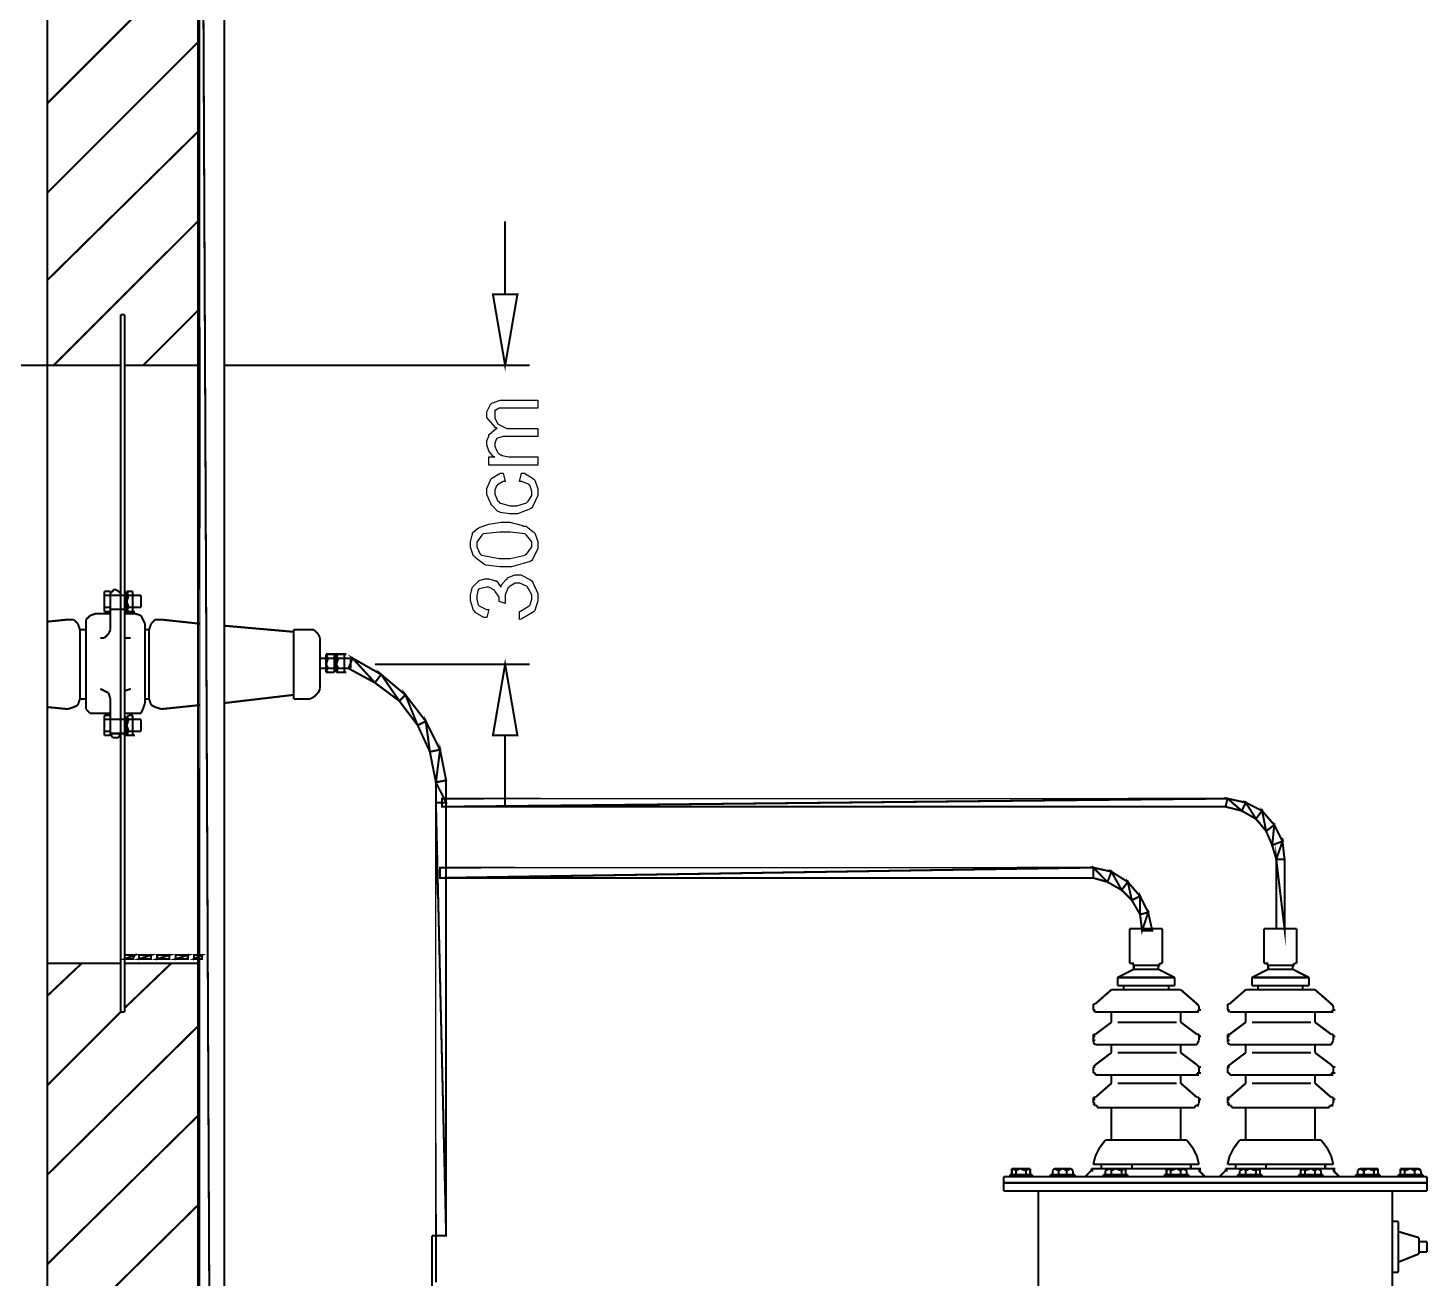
# Model space of a CAD drawing. Header units: metres. Extents: x -593 to 248, y 430 to 1024.
# Drawn here: x -242.23 to -213.05, y 638.51 to 664.57 of the extents above; entities that cross this region are included whole.
import ezdxf

# ---------------------------------------------------------------- set-up
doc = ezdxf.new("R2010")
doc.units = ezdxf.units.M
doc.header["$MEASUREMENT"] = 0
for name, color, linetype in [('C00-00-00-BLACK', 7, 'Continuous'), ('C00-7E-FF', 150, 'Continuous'), ('C00-FF-00', 3, 'Continuous'), ('CC6-C8-CA', 254, 'Continuous'), ('CFF-00-00', 1, 'Continuous'), ('CFF-7E-00', 30, 'Continuous')]:
    doc.layers.add(name, color=color, linetype=linetype)

msp = doc.modelspace()

# ---------------------------------------------------------------- linework, layer by layer
at = {"layer": 'C00-00-00-BLACK', "const_width": 0.0423}
for points in [[(-241.823, 681.355), (-241.823, 568.349)], [(-238.685, 681.355), (-238.685, 568.349)], [(-238.685, 568.942), (-238.643, 680.762)], [(-238.134, 680.762), (-238.134, 569.111)], [(-241.823, 663.001), (-238.685, 666.139)], [(-241.823, 661.135), (-238.685, 664.274)], [(-241.823, 659.314), (-238.685, 662.408)], [(-241.697, 657.534), (-238.685, 660.542)], [(-240.297, 644.054), (-240.297, 658.592)], [(-240.297, 658.592), (-240.213, 658.592)], [(-240.213, 658.592), (-240.213, 644.054)], [(-239.831, 657.534), (-238.685, 658.678)], [(-241.823, 657.534), (-277.111, 657.534)], [(-241.823, 657.534), (-240.297, 657.534)], [(-240.213, 657.534), (-238.685, 657.534)], [(-240.636, 652.828), (-240.636, 652.404)], [(-240.636, 652.828), (-240.636, 652.785)], [(-240.509, 652.828), (-240.636, 652.828)], [(-240.636, 652.785), (-240.636, 652.743)], [(-240.509, 652.023), (-240.509, 652.828)], [(-240.466, 652.828), (-240.509, 652.785)], [(-240.423, 652.87), (-240.466, 652.828)], [(-240.339, 652.828), (-240.423, 652.87)], [(-240.297, 652.785), (-240.339, 652.828)], [(-240.297, 652.785), (-240.297, 652.023)], [(-240.213, 652.785), (-240.17, 652.785)], [(-240.17, 652.404), (-240.17, 652.828)], [(-240.127, 652.828), (-240.17, 652.785)], [(-240.127, 652.828), (-240.17, 652.828)], [(-240.17, 652.785), (-240.127, 652.743)], [(-240.127, 652.828), (-240.043, 652.828)], [(-240.043, 652.404), (-240.043, 652.828)], [(-240.043, 652.785), (-240.043, 652.828)], [(-240.043, 652.743), (-240.043, 652.785)], [(-240.636, 652.743), (-240.509, 652.743)], [(-240.636, 652.743), (-240.636, 652.616)], [(-240.636, 652.616), (-240.636, 652.489)], [(-240.636, 652.489), (-240.509, 652.489)], [(-240.636, 652.489), (-240.636, 652.447)], [(-240.509, 652.743), (-240.213, 652.743)], [(-240.127, 652.743), (-240.17, 652.616)], [(-240.17, 652.616), (-240.127, 652.489)], [(-240.127, 652.489), (-240.17, 652.447)], [(-240.127, 652.743), (-240.043, 652.743)], [(-240.127, 652.489), (-240.043, 652.489)], [(-240.043, 652.743), (-239.874, 652.743)], [(-240.043, 652.616), (-240.043, 652.743)], [(-240.043, 652.489), (-240.043, 652.616)], [(-240.043, 652.489), (-239.874, 652.489)], [(-240.043, 652.447), (-240.043, 652.489)], [(-239.874, 652.743), (-239.874, 652.489)], [(-241.4, 652.236), (-241.823, 652.193)], [(-241.273, 652.236), (-241.4, 652.236)], [(-241.188, 652.15), (-241.273, 652.236)], [(-240.934, 652.32), (-241.019, 652.236)], [(-241.019, 652.236), (-241.019, 652.15)], [(-240.808, 652.362), (-240.934, 652.32)], [(-240.808, 652.362), (-240.509, 652.362)], [(-240.636, 652.447), (-240.636, 652.404)], [(-240.509, 652.404), (-240.636, 652.404)], [(-240.636, 652.404), (-240.593, 652.404)], [(-240.509, 652.447), (-240.213, 652.447)], [(-240.213, 652.404), (-240.17, 652.404)], [(-240.213, 652.362), (-240, 652.362)], [(-240.17, 652.447), (-240.127, 652.404)], [(-240.127, 652.404), (-240.17, 652.404)], [(-240.127, 652.404), (-240.043, 652.404)], [(-240.043, 652.404), (-240.043, 652.447)], [(-240.043, 652.404), (-240, 652.404)], [(-239.874, 652.32), (-240, 652.362)], [(-239.831, 652.236), (-239.874, 652.32)], [(-239.788, 652.15), (-239.831, 652.236)], [(-239.577, 652.236), (-239.661, 652.15)], [(-239.45, 652.236), (-239.577, 652.236)], [(-238.643, 652.15), (-239.45, 652.236)], [(-241.145, 652.023), (-241.188, 652.15)], [(-241.145, 652.023), (-241.145, 650.582)], [(-241.019, 652.023), (-241.145, 652.023)], [(-241.019, 652.15), (-241.019, 650.496)], [(-240.636, 651.854), (-240.55, 651.938)], [(-240.55, 651.938), (-240.509, 652.023)], [(-240.297, 650.582), (-240.297, 652.023)], [(-239.788, 652.15), (-239.788, 650.496)], [(-239.704, 652.023), (-239.788, 652.023)], [(-239.661, 652.15), (-239.704, 652.023)], [(-239.704, 652.023), (-239.704, 650.582)], [(-236.693, 651.981), (-238.134, 652.108)], [(-236.693, 652.023), (-236.693, 650.582)], [(-236.351, 652.023), (-236.693, 652.023)], [(-236.267, 652.023), (-236.351, 652.023)], [(-236.182, 651.938), (-236.267, 652.023)], [(-236.14, 651.854), (-236.182, 651.938)], [(-240.722, 651.854), (-240.636, 651.854)], [(-240.213, 651.854), (-240.084, 651.854)], [(-236.14, 651.854), (-236.14, 650.793)], [(-236.013, 651.431), (-236.14, 651.431)], [(-236.013, 651.135), (-236.013, 651.515)], [(-235.971, 651.515), (-236.013, 651.474)], [(-235.971, 651.515), (-236.013, 651.515)], [(-236.013, 651.474), (-235.971, 651.431)], [(-235.971, 651.431), (-236.013, 651.304)], [(-236.013, 651.304), (-235.971, 651.219)], [(-235.971, 651.515), (-235.844, 651.515)], [(-235.971, 651.431), (-235.844, 651.431)], [(-235.844, 651.431), (-235.971, 651.431)], [(-235.844, 651.135), (-235.844, 651.515)], [(-235.844, 651.474), (-235.844, 651.515)], [(-235.844, 651.515), (-235.801, 651.515)], [(-235.844, 651.431), (-235.844, 651.474)], [(-235.844, 651.304), (-235.844, 651.431)], [(-235.801, 651.431), (-235.844, 651.431)], [(-235.801, 651.431), (-235.844, 651.431)], [(-235.844, 651.219), (-235.844, 651.304)], [(-235.801, 651.135), (-235.801, 651.515)], [(-235.759, 651.515), (-235.801, 651.474)], [(-235.759, 651.515), (-235.801, 651.515)], [(-235.801, 651.474), (-235.759, 651.431)], [(-235.759, 651.431), (-235.801, 651.304)], [(-235.801, 651.304), (-235.759, 651.219)], [(-235.759, 651.515), (-235.632, 651.515)], [(-235.632, 651.431), (-235.759, 651.431)], [(-235.632, 651.431), (-235.759, 651.431)], [(-235.632, 651.135), (-235.632, 651.515)], [(-235.632, 651.474), (-235.632, 651.515)], [(-235.632, 651.515), (-235.589, 651.515)], [(-235.632, 651.431), (-235.632, 651.474)], [(-235.505, 651.431), (-235.632, 651.431)], [(-235.632, 651.304), (-235.632, 651.431)], [(-235.632, 651.219), (-235.632, 651.304)], [(-235.505, 651.431), (-235.505, 651.219)], [(-236.013, 651.219), (-236.14, 651.219)], [(-235.971, 651.219), (-236.013, 651.177)], [(-236.013, 651.177), (-235.971, 651.135)], [(-235.971, 651.135), (-236.013, 651.135)], [(-235.844, 651.219), (-235.971, 651.219)], [(-235.844, 651.219), (-235.971, 651.219)], [(-235.971, 651.135), (-235.844, 651.135)], [(-235.844, 651.177), (-235.844, 651.219)], [(-235.801, 651.219), (-235.844, 651.219)], [(-235.844, 651.219), (-235.801, 651.219)], [(-235.844, 651.135), (-235.844, 651.177)], [(-235.759, 651.219), (-235.801, 651.177)], [(-235.801, 651.177), (-235.759, 651.135)], [(-235.759, 651.135), (-235.801, 651.135)], [(-235.632, 651.219), (-235.759, 651.219)], [(-235.632, 651.219), (-235.759, 651.219)], [(-235.759, 651.135), (-235.632, 651.135)], [(-235.632, 651.177), (-235.632, 651.219)], [(-235.505, 651.219), (-235.632, 651.219)], [(-235.632, 651.135), (-235.632, 651.177)], [(-235.632, 651.135), (-235.589, 651.135)], [(-240.636, 650.75), (-240.722, 650.793)], [(-240.55, 650.709), (-240.636, 650.75)], [(-240.509, 650.582), (-240.55, 650.709)], [(-240.084, 650.793), (-240.213, 650.75)], [(-236.267, 650.623), (-236.182, 650.709)], [(-236.182, 650.709), (-236.14, 650.793)], [(-241.273, 650.412), (-241.188, 650.454)], [(-241.188, 650.454), (-241.145, 650.582)], [(-241.019, 650.582), (-241.145, 650.582)], [(-241.019, 650.496), (-241.019, 650.37)], [(-240.509, 650.582), (-240.509, 649.82)], [(-240.297, 650.582), (-240.297, 649.861)], [(-239.831, 650.37), (-239.788, 650.496)], [(-239.704, 650.582), (-239.788, 650.582)], [(-239.704, 650.582), (-239.661, 650.454)], [(-239.661, 650.454), (-239.577, 650.412)], [(-238.643, 650.454), (-239.45, 650.37)], [(-238.685, 650.454), (-238.685, 568.349)], [(-236.693, 650.666), (-238.134, 650.496)], [(-236.693, 650.582), (-236.351, 650.582)], [(-236.351, 650.582), (-236.267, 650.623)], [(-241.823, 650.412), (-241.4, 650.37)], [(-241.4, 650.37), (-241.273, 650.412)], [(-241.019, 650.37), (-240.934, 650.284)], [(-240.934, 650.284), (-240.808, 650.284)], [(-240.808, 650.284), (-240.509, 650.284)], [(-240.509, 650.243), (-240.636, 650.243)], [(-240.636, 650.243), (-240.636, 650.2)], [(-240.636, 650.243), (-240.636, 650.2)], [(-240.636, 650.2), (-240.636, 650.157)], [(-240.636, 650.2), (-240.636, 649.82)], [(-240.636, 650.157), (-240.509, 650.157)], [(-240.636, 650.157), (-240.636, 650.031)], [(-240.509, 650.157), (-240.213, 650.157)], [(-240.213, 650.284), (-240, 650.284)], [(-240.213, 650.2), (-240.17, 650.2)], [(-240.127, 650.243), (-240.17, 650.2)], [(-240.127, 650.243), (-240.17, 650.2)], [(-240.17, 650.2), (-240.127, 650.157)], [(-240.17, 649.82), (-240.17, 650.2)], [(-240.127, 650.157), (-240.17, 650.031)], [(-240.043, 650.243), (-240.127, 650.243)], [(-240.127, 650.157), (-240.043, 650.157)], [(-240.043, 650.2), (-240.043, 650.243)], [(-240.043, 650.243), (-240.043, 650.2)], [(-240.043, 650.157), (-240.043, 650.2)], [(-240.043, 649.82), (-240.043, 650.2)], [(-240.043, 650.157), (-239.874, 650.157)], [(-240.043, 650.031), (-240.043, 650.157)], [(-240, 650.284), (-239.874, 650.284)], [(-239.874, 650.284), (-239.831, 650.37)], [(-239.874, 650.157), (-239.874, 649.904)], [(-239.577, 650.412), (-239.45, 650.37)], [(-240.636, 650.031), (-240.636, 649.904)], [(-240.636, 649.904), (-240.509, 649.904)], [(-240.636, 649.904), (-240.636, 649.861)], [(-240.636, 649.861), (-240.636, 649.82)], [(-240.213, 649.861), (-240.509, 649.861)], [(-240.509, 649.861), (-240.466, 649.777)], [(-240.339, 649.777), (-240.297, 649.861)], [(-240.17, 650.031), (-240.127, 649.904)], [(-240.127, 649.904), (-240.17, 649.861)], [(-240.17, 649.861), (-240.127, 649.82)], [(-240.127, 649.904), (-240.043, 649.904)], [(-240.043, 649.904), (-240.043, 650.031)], [(-240.043, 649.904), (-239.874, 649.904)], [(-240.043, 649.861), (-240.043, 649.904)], [(-240.043, 649.82), (-240.043, 649.861)], [(-240.509, 649.82), (-240.636, 649.82)], [(-240.636, 649.82), (-240.593, 649.82)], [(-240.466, 649.777), (-240.423, 649.777)], [(-240.423, 649.777), (-240.339, 649.777)], [(-240.213, 649.82), (-240.17, 649.82)], [(-240.127, 649.82), (-240.17, 649.82)], [(-240.043, 649.82), (-240.127, 649.82)], [(-240.043, 649.82), (-240, 649.82)], [(-219.262, 645.792), (-219.219, 645.792)], [(-219.262, 645.75), (-219.262, 645.792)], [(-219.262, 645.75), (-219.262, 645.115)], [(-219.219, 645.792), (-219.178, 645.792)], [(-219.219, 645.792), (-219.178, 645.792)], [(-218.667, 645.792), (-219.178, 645.792)], [(-218.624, 645.792), (-218.667, 645.792)], [(-218.583, 645.792), (-218.624, 645.792)], [(-218.624, 645.792), (-218.583, 645.792)], [(-218.583, 645.75), (-218.583, 645.792)], [(-218.583, 645.75), (-218.583, 645.115)], [(-216.463, 645.75), (-216.463, 645.792)], [(-216.463, 645.792), (-216.421, 645.792)], [(-216.463, 645.75), (-216.463, 645.115)], [(-216.421, 645.792), (-216.378, 645.792)], [(-216.421, 645.792), (-216.378, 645.792)], [(-215.868, 645.792), (-216.378, 645.792)], [(-215.825, 645.792), (-215.868, 645.792)], [(-215.783, 645.792), (-215.825, 645.792)], [(-215.825, 645.792), (-215.783, 645.792)], [(-215.783, 645.75), (-215.783, 645.792)], [(-215.783, 645.75), (-215.783, 645.115)], [(-241.823, 644.393), (-241.104, 645.072)], [(-241.823, 645.072), (-240.297, 645.072)], [(-240.213, 644.138), (-239.238, 645.072)], [(-240.213, 645.072), (-238.685, 645.072)], [(-219.178, 644.946), (-219.516, 644.774)], [(-219.262, 645.072), (-219.262, 645.115)], [(-219.219, 645.072), (-219.262, 645.072)], [(-219.178, 645.03), (-219.219, 645.072)], [(-219.219, 645.072), (-219.178, 645.072)], [(-219.219, 645.072), (-219.178, 645.072)], [(-219.178, 645.03), (-219.135, 645.03)], [(-219.178, 645.03), (-219.178, 644.946)], [(-218.667, 645.03), (-219.178, 645.03)], [(-218.667, 644.946), (-219.178, 644.946)], [(-218.667, 645.03), (-218.624, 645.072)], [(-218.667, 644.946), (-218.667, 645.03)], [(-218.667, 645.03), (-218.624, 645.03)], [(-218.328, 644.774), (-218.667, 644.946)], [(-218.624, 645.072), (-218.583, 645.072)], [(-218.624, 645.072), (-218.583, 645.072)], [(-218.583, 645.072), (-218.583, 645.115)], [(-216.378, 644.946), (-216.717, 644.774)], [(-216.463, 645.072), (-216.463, 645.115)], [(-216.421, 645.072), (-216.463, 645.072)], [(-216.378, 645.03), (-216.421, 645.072)], [(-216.421, 645.072), (-216.378, 645.072)], [(-216.421, 645.072), (-216.378, 645.072)], [(-216.378, 645.03), (-216.337, 645.03)], [(-216.378, 645.03), (-216.378, 644.946)], [(-215.868, 645.03), (-216.378, 645.03)], [(-215.868, 644.946), (-216.378, 644.946)], [(-215.868, 645.03), (-215.825, 645.072)], [(-215.868, 644.946), (-215.868, 645.03)], [(-215.868, 645.03), (-215.825, 645.03)], [(-215.529, 644.774), (-215.868, 644.946)], [(-215.825, 645.072), (-215.783, 645.072)], [(-215.825, 645.072), (-215.783, 645.072)], [(-215.783, 645.072), (-215.783, 645.115)], [(-219.516, 644.774), (-219.516, 644.604)], [(-219.516, 644.774), (-218.328, 644.774)], [(-219.516, 644.604), (-218.328, 644.604)], [(-219.389, 644.604), (-219.389, 644.52)], [(-218.455, 644.604), (-218.413, 644.604)], [(-218.455, 644.52), (-218.455, 644.604)], [(-218.328, 644.604), (-218.328, 644.774)], [(-216.717, 644.774), (-216.717, 644.604)], [(-216.717, 644.774), (-215.529, 644.774)], [(-216.717, 644.604), (-215.529, 644.604)], [(-216.59, 644.604), (-216.59, 644.52)], [(-215.656, 644.604), (-215.613, 644.604)], [(-215.656, 644.52), (-215.656, 644.604)], [(-215.529, 644.604), (-215.529, 644.774)], [(-219.981, 644.224), (-219.644, 644.52)], [(-218.201, 644.52), (-219.644, 644.52)], [(-217.862, 644.224), (-218.201, 644.52)], [(-217.183, 644.224), (-216.844, 644.52)], [(-215.402, 644.52), (-216.844, 644.52)], [(-215.063, 644.224), (-215.402, 644.52)], [(-241.823, 642.527), (-240.297, 644.054)], [(-240.213, 644.054), (-240.297, 644.054)], [(-220.024, 644.224), (-219.981, 644.224)], [(-220.024, 644.181), (-220.024, 644.224)], [(-220.024, 644.138), (-220.024, 644.181)], [(-220.024, 644.097), (-220.024, 644.138)], [(-219.981, 644.054), (-220.024, 644.097)], [(-220.024, 644.097), (-219.981, 644.097)], [(-219.94, 644.054), (-219.981, 644.054)], [(-219.981, 644.054), (-219.94, 644.054)], [(-217.905, 644.054), (-219.94, 644.054)], [(-219.644, 643.842), (-219.644, 644.054)], [(-218.201, 643.842), (-218.201, 644.054)], [(-217.862, 644.054), (-217.905, 644.054)], [(-217.862, 644.224), (-217.821, 644.181)], [(-217.821, 644.097), (-217.862, 644.054)], [(-217.862, 644.054), (-217.821, 644.054)], [(-217.821, 644.181), (-217.821, 644.097)], [(-217.821, 644.097), (-217.778, 644.097)], [(-217.225, 644.224), (-217.183, 644.224)], [(-217.225, 644.181), (-217.225, 644.224)], [(-217.225, 644.138), (-217.225, 644.181)], [(-217.225, 644.097), (-217.225, 644.138)], [(-217.183, 644.054), (-217.225, 644.097)], [(-217.225, 644.097), (-217.183, 644.097)], [(-217.14, 644.054), (-217.183, 644.054)], [(-217.183, 644.054), (-217.14, 644.054)], [(-215.106, 644.054), (-217.14, 644.054)], [(-216.844, 643.842), (-216.844, 644.054)], [(-215.402, 643.842), (-215.402, 644.054)], [(-215.063, 644.054), (-215.106, 644.054)], [(-215.063, 644.224), (-215.02, 644.181)], [(-215.02, 644.097), (-215.063, 644.054)], [(-215.063, 644.054), (-215.02, 644.054)], [(-215.02, 644.181), (-215.02, 644.097)], [(-215.02, 644.097), (-214.979, 644.097)], [(-241.823, 640.661), (-238.685, 643.758)], [(-219.981, 643.588), (-219.644, 643.842)], [(-218.286, 643.842), (-219.516, 643.842)], [(-217.862, 643.588), (-218.201, 643.842)], [(-217.183, 643.588), (-216.844, 643.842)], [(-215.486, 643.842), (-216.717, 643.842)], [(-215.063, 643.588), (-215.402, 643.842)], [(-220.024, 643.546), (-220.024, 643.588)], [(-220.024, 643.588), (-219.981, 643.588)], [(-220.024, 643.546), (-219.981, 643.546)], [(-220.024, 643.462), (-220.024, 643.546)], [(-220.024, 643.462), (-219.981, 643.462)], [(-220.024, 643.419), (-220.024, 643.462)], [(-219.981, 643.376), (-220.024, 643.419)], [(-217.862, 643.588), (-217.821, 643.588)], [(-217.821, 643.462), (-217.862, 643.376)], [(-217.821, 643.588), (-217.821, 643.546)], [(-217.821, 643.546), (-217.778, 643.546)], [(-217.821, 643.546), (-217.821, 643.462)], [(-217.225, 643.546), (-217.225, 643.588)], [(-217.225, 643.588), (-217.183, 643.588)], [(-217.225, 643.546), (-217.183, 643.546)], [(-217.225, 643.462), (-217.225, 643.546)], [(-217.225, 643.419), (-217.225, 643.462)], [(-217.225, 643.462), (-217.183, 643.462)], [(-217.183, 643.376), (-217.225, 643.419)], [(-215.063, 643.588), (-215.02, 643.588)], [(-215.02, 643.462), (-215.063, 643.376)], [(-215.02, 643.588), (-215.02, 643.546)], [(-215.02, 643.546), (-214.979, 643.546)], [(-215.02, 643.546), (-215.02, 643.462)], [(-219.94, 643.376), (-219.981, 643.376)], [(-219.981, 642.953), (-219.644, 643.207)], [(-217.862, 643.376), (-219.94, 643.376)], [(-219.644, 643.207), (-219.644, 643.376)], [(-218.286, 643.207), (-219.516, 643.207)], [(-218.201, 643.207), (-218.201, 643.376)], [(-217.862, 642.953), (-218.201, 643.207)], [(-217.14, 643.376), (-217.183, 643.376)], [(-217.183, 642.953), (-216.844, 643.207)], [(-215.063, 643.376), (-217.14, 643.376)], [(-216.844, 643.207), (-216.844, 643.376)], [(-215.486, 643.207), (-216.717, 643.207)], [(-215.402, 643.207), (-215.402, 643.376)], [(-215.063, 642.953), (-215.402, 643.207)], [(-220.024, 642.91), (-219.981, 642.953)], [(-220.024, 642.866), (-220.024, 642.91)], [(-220.024, 642.91), (-219.981, 642.91)], [(-220.024, 642.823), (-220.024, 642.866)], [(-217.862, 642.953), (-217.821, 642.91)], [(-217.821, 642.91), (-217.821, 642.866)], [(-217.821, 642.91), (-217.778, 642.91)], [(-217.821, 642.866), (-217.821, 642.781)], [(-217.225, 642.91), (-217.183, 642.953)], [(-217.225, 642.866), (-217.225, 642.91)], [(-217.225, 642.91), (-217.183, 642.91)], [(-217.225, 642.823), (-217.225, 642.866)], [(-215.063, 642.953), (-215.02, 642.91)], [(-215.02, 642.91), (-214.979, 642.91)], [(-215.02, 642.91), (-215.02, 642.866)], [(-215.02, 642.866), (-215.02, 642.781)], [(-220.024, 642.781), (-220.024, 642.823)], [(-220.024, 642.781), (-219.981, 642.781)], [(-219.981, 642.781), (-220.024, 642.781)], [(-219.981, 642.74), (-219.981, 642.781)], [(-219.981, 642.74), (-219.94, 642.74)], [(-219.94, 642.74), (-219.981, 642.74)], [(-219.981, 642.274), (-219.644, 642.57)], [(-217.905, 642.74), (-219.94, 642.74)], [(-219.94, 642.74), (-219.898, 642.74)], [(-219.644, 642.57), (-219.644, 642.74)], [(-218.286, 642.57), (-219.516, 642.57)], [(-218.201, 642.57), (-218.201, 642.74)], [(-217.862, 642.274), (-218.201, 642.57)], [(-217.905, 642.74), (-217.862, 642.74)], [(-217.862, 642.74), (-217.905, 642.74)], [(-217.862, 642.781), (-217.862, 642.74)], [(-217.821, 642.781), (-217.862, 642.781)], [(-217.862, 642.74), (-217.821, 642.74)], [(-217.821, 642.781), (-217.778, 642.781)], [(-217.225, 642.781), (-217.225, 642.823)], [(-217.225, 642.781), (-217.183, 642.781)], [(-217.183, 642.781), (-217.225, 642.781)], [(-217.183, 642.74), (-217.183, 642.781)], [(-217.14, 642.74), (-217.183, 642.74)], [(-217.183, 642.74), (-217.14, 642.74)], [(-217.183, 642.274), (-216.844, 642.57)], [(-215.106, 642.74), (-217.14, 642.74)], [(-217.14, 642.74), (-217.097, 642.74)], [(-216.844, 642.57), (-216.844, 642.74)], [(-215.486, 642.57), (-216.717, 642.57)], [(-215.402, 642.57), (-215.402, 642.74)], [(-215.063, 642.274), (-215.402, 642.57)], [(-215.106, 642.74), (-215.063, 642.74)], [(-215.063, 642.74), (-215.106, 642.74)], [(-215.02, 642.781), (-215.063, 642.781)], [(-215.063, 642.781), (-215.063, 642.74)], [(-215.063, 642.74), (-215.02, 642.74)], [(-215.02, 642.781), (-214.979, 642.781)], [(-220.024, 642.274), (-219.981, 642.274)], [(-220.024, 642.231), (-220.024, 642.274)], [(-217.862, 642.274), (-217.821, 642.274)], [(-217.821, 642.274), (-217.821, 642.231)], [(-217.225, 642.231), (-217.225, 642.274)], [(-217.225, 642.274), (-217.183, 642.274)], [(-215.063, 642.274), (-215.02, 642.274)], [(-215.02, 642.274), (-215.02, 642.231)], [(-220.024, 642.231), (-219.981, 642.231)], [(-220.024, 642.188), (-220.024, 642.231)], [(-220.024, 642.147), (-220.024, 642.188)], [(-219.981, 642.104), (-220.024, 642.147)], [(-220.024, 642.147), (-219.981, 642.147)], [(-219.981, 642.104), (-219.94, 642.104)], [(-219.94, 642.104), (-219.981, 642.104)], [(-219.94, 642.061), (-219.94, 642.104)], [(-217.905, 642.061), (-219.94, 642.061)], [(-219.644, 641.385), (-219.644, 642.061)], [(-218.201, 641.385), (-218.201, 642.061)], [(-217.862, 642.104), (-217.905, 642.104)], [(-217.905, 642.104), (-217.905, 642.061)], [(-217.821, 642.147), (-217.862, 642.104)], [(-217.862, 642.104), (-217.821, 642.104)], [(-217.821, 642.231), (-217.821, 642.147)], [(-217.821, 642.231), (-217.778, 642.231)], [(-217.225, 642.231), (-217.183, 642.231)], [(-217.225, 642.188), (-217.225, 642.231)], [(-217.225, 642.147), (-217.225, 642.188)], [(-217.183, 642.104), (-217.225, 642.147)], [(-217.225, 642.147), (-217.183, 642.147)], [(-217.14, 642.104), (-217.183, 642.104)], [(-217.183, 642.104), (-217.14, 642.104)], [(-217.14, 642.061), (-217.14, 642.104)], [(-215.106, 642.061), (-217.14, 642.061)], [(-216.844, 641.385), (-216.844, 642.061)], [(-215.402, 641.385), (-215.402, 642.061)], [(-215.063, 642.104), (-215.106, 642.104)], [(-215.106, 642.104), (-215.106, 642.061)], [(-215.02, 642.147), (-215.063, 642.104)], [(-215.063, 642.104), (-215.02, 642.104)], [(-215.02, 642.231), (-214.979, 642.231)], [(-215.02, 642.231), (-215.02, 642.147)], [(-241.823, 638.797), (-238.685, 641.892)], [(-219.771, 641.385), (-219.898, 641.216)], [(-218.074, 641.385), (-219.771, 641.385)], [(-218.074, 641.385), (-217.947, 641.216)], [(-216.971, 641.385), (-217.097, 641.216)], [(-215.275, 641.385), (-216.971, 641.385)], [(-215.275, 641.385), (-215.147, 641.216)], [(-219.898, 641.216), (-219.981, 641.046)], [(-217.947, 641.216), (-217.862, 641.046)], [(-217.097, 641.216), (-217.183, 641.046)], [(-215.147, 641.216), (-215.063, 641.046)], [(-221.678, 640.79), (-221.721, 640.747)], [(-221.339, 640.79), (-221.721, 640.79)], [(-221.721, 640.747), (-221.721, 640.79)], [(-221.635, 640.747), (-221.678, 640.79)], [(-221.551, 640.79), (-221.635, 640.747)], [(-221.424, 640.747), (-221.551, 640.79)], [(-221.382, 640.79), (-221.424, 640.747)], [(-221.339, 640.747), (-221.382, 640.79)], [(-221.339, 640.79), (-221.339, 640.747)], [(-220.873, 640.747), (-220.832, 640.79)], [(-220.832, 640.79), (-220.873, 640.747)], [(-220.746, 640.747), (-220.832, 640.79)], [(-220.49, 640.79), (-220.832, 640.79)], [(-220.662, 640.79), (-220.746, 640.747)], [(-220.577, 640.747), (-220.662, 640.79)], [(-220.49, 640.79), (-220.577, 640.747)], [(-220.577, 640.79), (-220.535, 640.79)], [(-220.447, 640.747), (-220.49, 640.79)], [(-220.447, 640.747), (-220.49, 640.79)], [(-220.067, 640.79), (-220.024, 640.79)], [(-220.067, 640.747), (-220.067, 640.79)], [(-219.981, 641.046), (-220.024, 640.876)], [(-220.024, 640.876), (-217.821, 640.876)], [(-220.024, 640.79), (-217.821, 640.79)], [(-220.024, 640.79), (-219.981, 640.79)], [(-219.855, 640.79), (-219.855, 640.876)], [(-219.855, 640.876), (-219.855, 640.79)], [(-219.771, 640.747), (-219.728, 640.79)], [(-219.685, 640.79), (-219.771, 640.747)], [(-219.728, 640.79), (-219.346, 640.79)], [(-219.644, 640.747), (-219.685, 640.79)], [(-219.558, 640.79), (-219.644, 640.747)], [(-219.432, 640.747), (-219.558, 640.79)], [(-219.389, 640.79), (-219.432, 640.747)], [(-219.346, 640.747), (-219.389, 640.79)], [(-219.346, 640.79), (-219.346, 640.747)], [(-219.219, 640.79), (-219.219, 640.876)], [(-219.219, 640.876), (-219.219, 640.79)], [(-218.455, 640.79), (-218.497, 640.747)], [(-218.497, 640.747), (-218.497, 640.79)], [(-218.497, 640.79), (-218.117, 640.79)], [(-218.413, 640.747), (-218.455, 640.79)], [(-218.286, 640.79), (-218.413, 640.747)], [(-218.201, 640.747), (-218.286, 640.79)], [(-218.158, 640.79), (-218.201, 640.747)], [(-218.074, 640.747), (-218.158, 640.79)], [(-218.074, 640.747), (-218.117, 640.79)], [(-217.99, 640.876), (-217.99, 640.79)], [(-217.99, 640.79), (-217.99, 640.876)], [(-217.862, 641.046), (-217.821, 640.876)], [(-217.821, 640.79), (-217.862, 640.79)], [(-217.821, 640.747), (-217.821, 640.79)], [(-217.821, 640.79), (-217.778, 640.79)], [(-217.267, 640.747), (-217.267, 640.79)], [(-217.267, 640.79), (-217.225, 640.79)], [(-217.183, 641.046), (-217.225, 640.876)], [(-217.225, 640.876), (-215.02, 640.876)], [(-217.225, 640.79), (-215.02, 640.79)], [(-217.225, 640.79), (-217.183, 640.79)], [(-217.056, 640.876), (-217.056, 640.79)], [(-217.056, 640.79), (-217.056, 640.876)], [(-216.886, 640.79), (-216.971, 640.747)], [(-216.971, 640.747), (-216.929, 640.79)], [(-216.929, 640.79), (-216.548, 640.79)], [(-216.844, 640.747), (-216.886, 640.79)], [(-216.76, 640.79), (-216.844, 640.747)], [(-216.633, 640.747), (-216.76, 640.79)], [(-216.59, 640.79), (-216.633, 640.747)], [(-216.548, 640.747), (-216.59, 640.79)], [(-216.548, 640.79), (-216.548, 640.747)], [(-216.421, 640.876), (-216.421, 640.79)], [(-216.421, 640.79), (-216.421, 640.876)], [(-215.698, 640.747), (-215.698, 640.79)], [(-215.656, 640.79), (-215.698, 640.747)], [(-215.698, 640.79), (-215.317, 640.79)], [(-215.613, 640.747), (-215.656, 640.79)], [(-215.486, 640.79), (-215.613, 640.747)], [(-215.402, 640.747), (-215.486, 640.79)], [(-215.359, 640.79), (-215.402, 640.747)], [(-215.275, 640.747), (-215.359, 640.79)], [(-215.275, 640.747), (-215.317, 640.79)], [(-215.19, 640.876), (-215.19, 640.79)], [(-215.19, 640.79), (-215.19, 640.876)], [(-215.063, 641.046), (-215.02, 640.876)], [(-215.02, 640.79), (-215.063, 640.79)], [(-215.02, 640.747), (-215.02, 640.79)], [(-215.02, 640.79), (-214.979, 640.79)], [(-214.468, 640.79), (-214.511, 640.747)], [(-214.468, 640.79), (-214.511, 640.747)], [(-214.384, 640.747), (-214.468, 640.79)], [(-214.088, 640.79), (-214.468, 640.79)], [(-214.384, 640.79), (-214.341, 640.79)], [(-214.299, 640.79), (-214.384, 640.747)], [(-214.172, 640.747), (-214.299, 640.79)], [(-214.129, 640.79), (-214.172, 640.747)], [(-214.088, 640.747), (-214.129, 640.79)], [(-214.088, 640.747), (-214.088, 640.79)], [(-213.579, 640.79), (-213.622, 640.747)], [(-213.622, 640.79), (-213.237, 640.79)], [(-213.622, 640.747), (-213.622, 640.79)], [(-213.536, 640.747), (-213.579, 640.79)], [(-213.41, 640.79), (-213.536, 640.747)], [(-213.326, 640.747), (-213.41, 640.79)], [(-213.28, 640.79), (-213.326, 640.747)], [(-213.195, 640.747), (-213.28, 640.79)], [(-213.195, 640.747), (-213.237, 640.79)], [(-221.89, 640.324), (-221.89, 640.62)], [(-221.89, 640.62), (-213.068, 640.62)], [(-221.762, 640.661), (-221.762, 640.62)], [(-221.297, 640.661), (-221.762, 640.661)], [(-221.721, 640.747), (-221.721, 640.661)], [(-221.635, 640.747), (-221.635, 640.661)], [(-221.424, 640.747), (-221.424, 640.661)], [(-221.339, 640.747), (-221.339, 640.661)], [(-221.297, 640.661), (-221.297, 640.62)], [(-220.404, 640.661), (-220.916, 640.661)], [(-220.916, 640.661), (-220.916, 640.62)], [(-220.873, 640.747), (-220.873, 640.661)], [(-220.746, 640.747), (-220.746, 640.661)], [(-220.577, 640.747), (-220.577, 640.661)], [(-220.447, 640.747), (-220.447, 640.661)], [(-220.404, 640.661), (-220.404, 640.62)], [(-220.194, 640.62), (-220.237, 640.62)], [(-220.194, 640.62), (-220.067, 640.747)], [(-220.067, 640.747), (-220.024, 640.747)], [(-219.812, 640.661), (-219.812, 640.62)], [(-219.812, 640.661), (-219.305, 640.661)], [(-219.771, 640.747), (-219.771, 640.661)], [(-219.644, 640.747), (-219.644, 640.661)], [(-219.432, 640.747), (-219.432, 640.661)], [(-219.346, 640.747), (-219.346, 640.661)], [(-219.305, 640.661), (-219.305, 640.62)], [(-218.54, 640.661), (-218.54, 640.62)], [(-218.54, 640.661), (-218.032, 640.661)], [(-218.497, 640.747), (-218.497, 640.661)], [(-218.413, 640.747), (-218.413, 640.661)], [(-218.201, 640.747), (-218.201, 640.661)], [(-218.074, 640.747), (-218.074, 640.661)], [(-218.032, 640.661), (-218.032, 640.62)], [(-217.821, 640.747), (-217.778, 640.747)], [(-217.693, 640.62), (-217.821, 640.747)], [(-217.693, 640.62), (-217.651, 640.62)], [(-217.395, 640.62), (-217.436, 640.62)], [(-217.395, 640.62), (-217.267, 640.747)], [(-217.267, 640.747), (-217.225, 640.747)], [(-217.013, 640.661), (-216.505, 640.661)], [(-217.013, 640.661), (-217.013, 640.62)], [(-216.971, 640.747), (-216.971, 640.661)], [(-216.844, 640.747), (-216.844, 640.661)], [(-216.633, 640.747), (-216.633, 640.661)], [(-216.548, 640.747), (-216.548, 640.661)], [(-216.505, 640.661), (-216.505, 640.62)], [(-215.741, 640.661), (-215.233, 640.661)], [(-215.741, 640.661), (-215.741, 640.62)], [(-215.698, 640.747), (-215.698, 640.661)], [(-215.613, 640.747), (-215.613, 640.661)], [(-215.402, 640.747), (-215.402, 640.661)], [(-215.275, 640.747), (-215.275, 640.661)], [(-215.233, 640.661), (-215.233, 640.62)], [(-215.02, 640.747), (-214.979, 640.747)], [(-214.894, 640.62), (-215.02, 640.747)], [(-214.894, 640.62), (-214.851, 640.62)], [(-214.552, 640.661), (-214.552, 640.62)], [(-214.552, 640.661), (-214.045, 640.661)], [(-214.511, 640.747), (-214.511, 640.661)], [(-214.384, 640.747), (-214.384, 640.661)], [(-214.172, 640.747), (-214.172, 640.661)], [(-214.088, 640.747), (-214.088, 640.661)], [(-214.045, 640.661), (-214.045, 640.62)], [(-213.663, 640.661), (-213.663, 640.62)], [(-213.663, 640.661), (-213.153, 640.661)], [(-213.622, 640.747), (-213.622, 640.661)], [(-213.536, 640.747), (-213.536, 640.661)], [(-213.326, 640.747), (-213.326, 640.661)], [(-213.195, 640.747), (-213.195, 640.661)], [(-213.153, 640.661), (-213.153, 640.62)], [(-213.068, 640.324), (-213.068, 640.62)], [(-221.89, 640.493), (-213.068, 640.493)], [(-221.89, 640.324), (-217.522, 640.324)], [(-221.169, 640.324), (-221.169, 637.992)], [(-217.522, 640.324), (-213.068, 640.324)], [(-213.79, 640.324), (-213.79, 636.465)], [(-241.823, 636.934), (-238.685, 640.027)], [(-213.79, 639.688), (-213.663, 639.688)], [(-213.663, 639.688), (-213.663, 638.628)], [(-233.809, 639.392), (-233.809, 636.085)], [(-233.809, 639.392), (-233.725, 639.392)], [(-233.725, 639.392), (-233.725, 638.415)], [(-233.512, 639.392), (-233.725, 639.392)], [(-213.663, 639.476), (-213.237, 639.35)], [(-213.237, 639.35), (-213.237, 639.011)], [(-213.237, 639.265), (-213.068, 639.265)], [(-213.068, 639.053), (-213.237, 639.053)], [(-213.068, 639.265), (-213.068, 639.053)], [(-213.663, 638.841), (-213.237, 639.011)], [(-213.663, 638.628), (-213.79, 638.628)]]:
    msp.add_lwpolyline(points, dxfattribs=at)
at = {"layer": 'C00-7E-FF', "const_width": 0.0423}
for points in [[(-232.282, 659.016), (-232.282, 660.542)], [(-238.134, 657.534), (-231.772, 657.534)], [(-234.996, 651.304), (-231.772, 651.304)], [(-232.282, 649.82), (-232.282, 648.334)]]:
    msp.add_lwpolyline(points, dxfattribs=at)
for points in [[(-232.537, 659.016), (-232.026, 659.016), (-232.282, 657.534), (-232.537, 659.016)], [(-232.537, 649.82), (-232.026, 649.82), (-232.282, 651.304), (-232.537, 649.82)]]:
    msp.add_lwpolyline(points, close=True, dxfattribs=at)
at = {"layer": 'C00-7E-FF'}
for points in [[(-232.537, 659.016), (-232.026, 659.016), (-232.282, 657.534), (-232.537, 659.016)], [(-232.537, 649.82), (-232.026, 649.82), (-232.282, 651.304), (-232.537, 649.82)]]:
    msp.add_lwpolyline(points, close=True, dxfattribs=at)
at = {"layer": 'C00-FF-00', "const_width": 0.0423}
for points in [[(-240.043, 645.158), (-240, 645.242), (-240.213, 645.158), (-240.043, 645.158)], [(-240, 645.242), (-240.213, 645.158), (-240.213, 645.242), (-240, 645.242)], [(-239.661, 645.158), (-239.661, 645.242), (-239.916, 645.158), (-239.661, 645.158)], [(-239.661, 645.242), (-239.916, 645.158), (-239.916, 645.242), (-239.661, 645.242)], [(-239.281, 645.158), (-239.281, 645.242), (-239.535, 645.158), (-239.281, 645.158)], [(-239.281, 645.242), (-239.535, 645.158), (-239.535, 645.242), (-239.281, 645.242)], [(-238.896, 645.158), (-238.896, 645.242), (-239.151, 645.158), (-238.896, 645.158)], [(-238.896, 645.242), (-239.151, 645.158), (-239.151, 645.242), (-238.896, 645.242)], [(-238.6, 645.158), (-238.6, 645.242), (-238.77, 645.158), (-238.6, 645.158)], [(-238.6, 645.242), (-238.77, 645.158), (-238.77, 645.242), (-238.6, 645.242)]]:
    msp.add_lwpolyline(points, close=True, dxfattribs=at)
msp.add_lwpolyline([(-240.213, 645.158), (-240.213, 645.242)], dxfattribs=at)
at = {"layer": 'C00-FF-00'}
for points in [[(-240.043, 645.158), (-240, 645.242), (-240.213, 645.158), (-240.043, 645.158)], [(-240, 645.242), (-240.213, 645.158), (-240.213, 645.242), (-240, 645.242)], [(-239.661, 645.158), (-239.661, 645.242), (-239.916, 645.158), (-239.661, 645.158)], [(-239.661, 645.242), (-239.916, 645.158), (-239.916, 645.242), (-239.661, 645.242)], [(-239.281, 645.158), (-239.281, 645.242), (-239.535, 645.158), (-239.281, 645.158)], [(-239.281, 645.242), (-239.535, 645.158), (-239.535, 645.242), (-239.281, 645.242)], [(-238.896, 645.158), (-238.896, 645.242), (-239.151, 645.158), (-238.896, 645.158)], [(-238.896, 645.242), (-239.151, 645.158), (-239.151, 645.242), (-238.896, 645.242)], [(-238.6, 645.158), (-238.6, 645.242), (-238.77, 645.158), (-238.6, 645.158)], [(-238.6, 645.242), (-238.77, 645.158), (-238.77, 645.242), (-238.6, 645.242)]]:
    msp.add_lwpolyline(points, close=True, dxfattribs=at)
at = {"layer": 'CC6-C8-CA', "const_width": 0.0423}
for points in [[(-238.643, 680.762), (-238.134, 569.195), (-238.685, 569.195), (-238.643, 680.762)], [(-238.134, 680.762), (-238.643, 680.762), (-238.134, 569.195), (-238.134, 680.762)]]:
    msp.add_lwpolyline(points, close=True, dxfattribs=at)
at = {"layer": 'CC6-C8-CA'}
for points in [[(-238.643, 680.762), (-238.134, 569.195), (-238.685, 569.195), (-238.643, 680.762)], [(-238.134, 680.762), (-238.643, 680.762), (-238.134, 569.195), (-238.134, 680.762)]]:
    msp.add_lwpolyline(points, close=True, dxfattribs=at)
at = {"layer": 'CFF-00-00', "const_width": 0.0423}
for points in [[(-234.996, 650.919), (-235.462, 651.431), (-235.548, 651.219), (-234.996, 650.919)], [(-234.867, 651.092), (-234.996, 650.919), (-235.462, 651.431), (-234.867, 651.092)], [(-234.487, 650.539), (-234.867, 651.092), (-234.996, 650.919), (-234.487, 650.539)], [(-234.36, 650.666), (-234.487, 650.539), (-234.867, 651.092), (-234.36, 650.666)], [(-233.936, 650.116), (-234.105, 650.031), (-234.36, 650.666), (-233.936, 650.116)], [(-234.105, 650.031), (-234.36, 650.666), (-234.487, 650.539), (-234.105, 650.031)], [(-233.851, 649.481), (-233.936, 650.116), (-234.105, 650.031), (-233.851, 649.481)], [(-233.639, 649.523), (-233.851, 649.481), (-233.936, 650.116), (-233.639, 649.523)], [(-233.512, 648.886), (-233.725, 648.843), (-233.639, 649.523), (-233.512, 648.886)], [(-233.725, 648.843), (-233.639, 649.523), (-233.851, 649.481), (-233.725, 648.843)], [(-233.512, 648.886), (-233.725, 648.843), (-233.512, 648.42), (-233.512, 648.886)], [(-233.725, 648.843), (-233.512, 648.42), (-233.725, 648.42), (-233.725, 648.843)], [(-233.512, 648.42), (-233.725, 648.42), (-233.512, 639.392), (-233.512, 648.42)], [(-233.725, 648.42), (-233.512, 639.392), (-233.725, 639.392), (-233.725, 648.42)], [(-217.267, 648.334), (-217.225, 648.504), (-233.598, 648.334), (-217.267, 648.334)], [(-217.225, 648.504), (-233.598, 648.334), (-233.598, 648.504), (-217.225, 648.504)], [(-216.844, 648.42), (-216.929, 648.25), (-217.225, 648.504), (-216.844, 648.42)], [(-216.929, 648.25), (-217.225, 648.504), (-217.267, 648.334), (-216.929, 648.25)], [(-216.633, 648.081), (-216.844, 648.42), (-216.929, 648.25), (-216.633, 648.081)], [(-216.505, 648.25), (-216.633, 648.081), (-216.844, 648.42), (-216.505, 648.25)], [(-216.421, 647.827), (-216.505, 648.25), (-216.633, 648.081), (-216.421, 647.827)], [(-216.251, 647.954), (-216.421, 647.827), (-216.505, 648.25), (-216.251, 647.954)], [(-216.294, 647.531), (-216.251, 647.954), (-216.421, 647.827), (-216.294, 647.531)], [(-216.079, 647.615), (-216.294, 647.531), (-216.251, 647.954), (-216.079, 647.615)], [(-216.209, 647.235), (-216.079, 647.615), (-216.294, 647.531), (-216.209, 647.235)], [(-216.037, 647.235), (-216.209, 647.235), (-216.079, 647.615), (-216.037, 647.235)], [(-216.209, 645.792), (-216.037, 645.792), (-216.209, 647.235), (-216.209, 645.792)], [(-216.037, 645.792), (-216.209, 647.235), (-216.037, 647.235), (-216.037, 645.792)], [(-220.024, 646.85), (-220.024, 647.065), (-233.639, 646.85), (-220.024, 646.85)], [(-220.024, 647.065), (-233.639, 646.85), (-233.639, 647.065), (-220.024, 647.065)], [(-219.644, 646.98), (-219.728, 646.766), (-220.024, 647.065), (-219.644, 646.98)], [(-219.728, 646.766), (-220.024, 647.065), (-220.024, 646.85), (-219.728, 646.766)], [(-219.432, 646.597), (-219.644, 646.98), (-219.728, 646.766), (-219.432, 646.597)], [(-219.305, 646.766), (-219.432, 646.597), (-219.644, 646.98), (-219.305, 646.766)], [(-219.219, 646.384), (-219.305, 646.766), (-219.432, 646.597), (-219.219, 646.384)], [(-219.048, 646.47), (-219.219, 646.384), (-219.305, 646.766), (-219.048, 646.47)], [(-219.048, 646.088), (-219.048, 646.47), (-219.219, 646.384), (-219.048, 646.088)], [(-218.879, 646.131), (-219.048, 646.088), (-219.048, 646.47), (-218.879, 646.131)], [(-219.006, 645.75), (-218.879, 646.131), (-219.048, 646.088), (-219.006, 645.75)], [(-218.794, 645.75), (-219.006, 645.75), (-218.879, 646.131), (-218.794, 645.75)]]:
    msp.add_lwpolyline(points, close=True, dxfattribs=at)
at = {"layer": 'CFF-00-00'}
for points in [[(-234.996, 650.919), (-235.462, 651.431), (-235.548, 651.219), (-234.996, 650.919)], [(-234.867, 651.092), (-234.996, 650.919), (-235.462, 651.431), (-234.867, 651.092)], [(-234.487, 650.539), (-234.867, 651.092), (-234.996, 650.919), (-234.487, 650.539)], [(-234.36, 650.666), (-234.487, 650.539), (-234.867, 651.092), (-234.36, 650.666)], [(-234.105, 650.031), (-234.36, 650.666), (-234.487, 650.539), (-234.105, 650.031)], [(-233.936, 650.116), (-234.105, 650.031), (-234.36, 650.666), (-233.936, 650.116)], [(-233.851, 649.481), (-233.936, 650.116), (-234.105, 650.031), (-233.851, 649.481)], [(-233.639, 649.523), (-233.851, 649.481), (-233.936, 650.116), (-233.639, 649.523)], [(-233.725, 648.843), (-233.639, 649.523), (-233.851, 649.481), (-233.725, 648.843)], [(-233.512, 648.886), (-233.725, 648.843), (-233.639, 649.523), (-233.512, 648.886)], [(-233.512, 648.886), (-233.725, 648.843), (-233.512, 648.42), (-233.512, 648.886)], [(-233.725, 648.843), (-233.512, 648.42), (-233.725, 648.42), (-233.725, 648.843)], [(-233.512, 648.42), (-233.725, 648.42), (-233.512, 639.392), (-233.512, 648.42)], [(-233.725, 648.42), (-233.512, 639.392), (-233.725, 639.392), (-233.725, 648.42)], [(-217.267, 648.334), (-217.225, 648.504), (-233.598, 648.334), (-217.267, 648.334)], [(-217.225, 648.504), (-233.598, 648.334), (-233.598, 648.504), (-217.225, 648.504)], [(-216.929, 648.25), (-217.225, 648.504), (-217.267, 648.334), (-216.929, 648.25)], [(-216.844, 648.42), (-216.929, 648.25), (-217.225, 648.504), (-216.844, 648.42)], [(-216.633, 648.081), (-216.844, 648.42), (-216.929, 648.25), (-216.633, 648.081)], [(-216.505, 648.25), (-216.633, 648.081), (-216.844, 648.42), (-216.505, 648.25)], [(-216.421, 647.827), (-216.505, 648.25), (-216.633, 648.081), (-216.421, 647.827)], [(-216.251, 647.954), (-216.421, 647.827), (-216.505, 648.25), (-216.251, 647.954)], [(-216.294, 647.531), (-216.251, 647.954), (-216.421, 647.827), (-216.294, 647.531)], [(-216.079, 647.615), (-216.294, 647.531), (-216.251, 647.954), (-216.079, 647.615)], [(-216.209, 647.235), (-216.079, 647.615), (-216.294, 647.531), (-216.209, 647.235)], [(-216.037, 647.235), (-216.209, 647.235), (-216.079, 647.615), (-216.037, 647.235)], [(-216.209, 645.792), (-216.037, 645.792), (-216.209, 647.235), (-216.209, 645.792)], [(-216.037, 645.792), (-216.209, 647.235), (-216.037, 647.235), (-216.037, 645.792)], [(-220.024, 646.85), (-220.024, 647.065), (-233.639, 646.85), (-220.024, 646.85)], [(-220.024, 647.065), (-233.639, 646.85), (-233.639, 647.065), (-220.024, 647.065)], [(-219.644, 646.98), (-219.728, 646.766), (-220.024, 647.065), (-219.644, 646.98)], [(-219.728, 646.766), (-220.024, 647.065), (-220.024, 646.85), (-219.728, 646.766)], [(-219.432, 646.597), (-219.644, 646.98), (-219.728, 646.766), (-219.432, 646.597)], [(-219.305, 646.766), (-219.432, 646.597), (-219.644, 646.98), (-219.305, 646.766)], [(-219.219, 646.384), (-219.305, 646.766), (-219.432, 646.597), (-219.219, 646.384)], [(-219.048, 646.47), (-219.219, 646.384), (-219.305, 646.766), (-219.048, 646.47)], [(-219.048, 646.088), (-219.048, 646.47), (-219.219, 646.384), (-219.048, 646.088)], [(-218.879, 646.131), (-219.048, 646.088), (-219.048, 646.47), (-218.879, 646.131)], [(-219.006, 645.75), (-218.879, 646.131), (-219.048, 646.088), (-219.006, 645.75)], [(-218.794, 645.75), (-219.006, 645.75), (-218.879, 646.131), (-218.794, 645.75)]]:
    msp.add_lwpolyline(points, close=True, dxfattribs=at)
at = {"layer": 'CFF-7E-00'}
for points in [[(-231.602, 655.457), (-232.621, 655.457), (-232.621, 655.627), (-232.494, 655.627), (-232.526, 655.627), (-232.611, 655.733), (-232.621, 655.754), (-232.621, 655.754), (-232.663, 655.882), (-232.663, 655.923), (-232.663, 655.966), (-232.621, 656.061), (-232.621, 656.092), (-232.611, 656.104), (-232.473, 656.21), (-232.451, 656.22), (-232.483, 656.241), (-232.663, 656.448), (-232.663, 656.516), (-232.663, 656.569), (-232.589, 656.718), (-232.578, 656.728), (-232.557, 656.75), (-232.384, 656.812), (-232.324, 656.812), (-231.602, 656.812), (-231.602, 656.642), (-232.241, 656.642), (-232.283, 656.642), (-232.378, 656.642), (-232.41, 656.642), (-232.41, 656.642), (-232.473, 656.601), (-232.494, 656.601), (-232.494, 656.569), (-232.494, 656.498), (-232.494, 656.473), (-232.494, 656.432), (-232.432, 656.314), (-232.41, 656.303), (-232.4, 656.294), (-232.249, 656.22), (-232.198, 656.22), (-231.602, 656.22), (-231.602, 656.05), (-232.282, 656.05), (-232.324, 656.05), (-232.442, 656.018), (-232.451, 656.007), (-232.462, 656.007), (-232.494, 655.912), (-232.494, 655.88), (-232.494, 655.849), (-232.462, 655.765), (-232.451, 655.754), (-232.451, 655.733), (-232.389, 655.67), (-232.367, 655.67), (-232.347, 655.66), (-232.203, 655.627), (-232.155, 655.627), (-231.602, 655.627), (-231.602, 655.457)], [(-231.983, 655.118), (-231.941, 655.288), (-231.878, 655.288), (-231.709, 655.183), (-231.687, 655.161), (-231.666, 655.14), (-231.602, 654.964), (-231.602, 654.905), (-231.602, 654.821), (-231.709, 654.588), (-231.729, 654.566), (-231.751, 654.545), (-232.023, 654.439), (-232.112, 654.439), (-232.187, 654.439), (-232.389, 654.472), (-232.41, 654.482), (-232.432, 654.493), (-232.569, 654.629), (-232.578, 654.65), (-232.589, 654.672), (-232.663, 654.847), (-232.663, 654.905), (-232.663, 654.97), (-232.589, 655.14), (-232.578, 655.161), (-232.557, 655.183), (-232.384, 655.288), (-232.324, 655.288), (-232.282, 655.118), (-232.324, 655.118), (-232.442, 655.044), (-232.451, 655.032), (-232.462, 655.022), (-232.494, 654.935), (-232.494, 654.905), (-232.494, 654.852), (-232.432, 654.704), (-232.41, 654.693), (-232.4, 654.672), (-232.185, 654.608), (-232.112, 654.608), (-232.038, 654.608), (-231.837, 654.672), (-231.815, 654.693), (-231.805, 654.704), (-231.729, 654.824), (-231.729, 654.862), (-231.729, 654.905), (-231.762, 655.022), (-231.772, 655.032), (-231.783, 655.054), (-231.933, 655.118), (-231.983, 655.118)], [(-232.282, 653.338), (-232.388, 653.338), (-232.686, 653.371), (-232.706, 653.381), (-232.728, 653.392), (-232.908, 653.53), (-232.917, 653.55), (-232.939, 653.561), (-233.003, 653.743), (-233.003, 653.804), (-233.003, 653.858), (-232.971, 653.995), (-232.96, 654.016), (-232.96, 654.048), (-232.855, 654.133), (-232.833, 654.143), (-232.823, 654.154), (-232.643, 654.217), (-232.621, 654.227), (-232.621, 654.227), (-232.367, 654.27), (-232.282, 654.27), (-232.187, 654.27), (-231.921, 654.196), (-231.899, 654.185), (-231.846, 654.185), (-231.698, 654.068), (-231.687, 654.057), (-231.666, 654.037), (-231.602, 653.863), (-231.602, 653.804), (-231.602, 653.72), (-231.709, 653.487), (-231.729, 653.465), (-231.761, 653.444), (-232.152, 653.338), (-232.282, 653.338)], [(-232.282, 653.507), (-232.176, 653.507), (-231.867, 653.582), (-231.856, 653.592), (-231.835, 653.603), (-231.729, 653.754), (-231.729, 653.804), (-231.729, 653.858), (-231.835, 653.995), (-231.856, 654.016), (-231.867, 654.027), (-232.178, 654.057), (-232.282, 654.057), (-232.399, 654.057), (-232.738, 654.027), (-232.747, 654.016), (-232.77, 653.995), (-232.874, 653.852), (-232.874, 653.804), (-232.874, 653.751), (-232.801, 653.603), (-232.79, 653.592), (-232.77, 653.582), (-232.405, 653.507), (-232.282, 653.507)], [(-231.983, 652.236), (-231.983, 652.404), (-231.962, 652.415), (-231.783, 652.522), (-231.772, 652.532), (-231.762, 652.543), (-231.729, 652.661), (-231.729, 652.7), (-231.729, 652.754), (-231.805, 652.891), (-231.815, 652.912), (-231.826, 652.923), (-231.976, 652.996), (-232.026, 652.996), (-232.07, 652.996), (-232.188, 652.923), (-232.198, 652.912), (-232.22, 652.903), (-232.282, 652.751), (-232.282, 652.7), (-232.282, 652.668), (-232.282, 652.598), (-232.282, 652.573), (-232.41, 652.616), (-232.41, 652.616), (-232.41, 652.649), (-232.41, 652.659), (-232.41, 652.701), (-232.484, 652.818), (-232.494, 652.828), (-232.505, 652.85), (-232.625, 652.912), (-232.663, 652.912), (-232.663, 652.912), (-232.823, 652.88), (-232.833, 652.87), (-232.844, 652.86), (-232.874, 652.74), (-232.874, 652.7), (-232.874, 652.659), (-232.844, 652.543), (-232.833, 652.532), (-232.823, 652.522), (-232.672, 652.447), (-232.621, 652.447), (-232.663, 652.277), (-232.727, 652.277), (-232.908, 652.383), (-232.917, 652.404), (-232.939, 652.426), (-233.003, 652.632), (-233.003, 652.7), (-233.003, 652.754), (-232.971, 652.891), (-232.96, 652.912), (-232.95, 652.923), (-232.844, 653.031), (-232.833, 653.042), (-232.823, 653.053), (-232.703, 653.084), (-232.663, 653.084), (-232.622, 653.084), (-232.505, 653.053), (-232.494, 653.042), (-232.462, 653.042), (-232.378, 652.923), (-232.367, 652.912), (-232.367, 652.956), (-232.262, 653.075), (-232.241, 653.084), (-232.231, 653.107), (-232.078, 653.168), (-232.026, 653.168), (-231.952, 653.168), (-231.751, 653.064), (-231.729, 653.042), (-231.709, 653.021), (-231.602, 652.781), (-231.602, 652.7), (-231.602, 652.627), (-231.666, 652.426), (-231.687, 652.404), (-231.709, 652.383), (-231.951, 652.247), (-231.983, 652.236)]]:
    msp.add_lwpolyline(points, close=True, dxfattribs=at)

doc.saveas('drawing.dxf')
